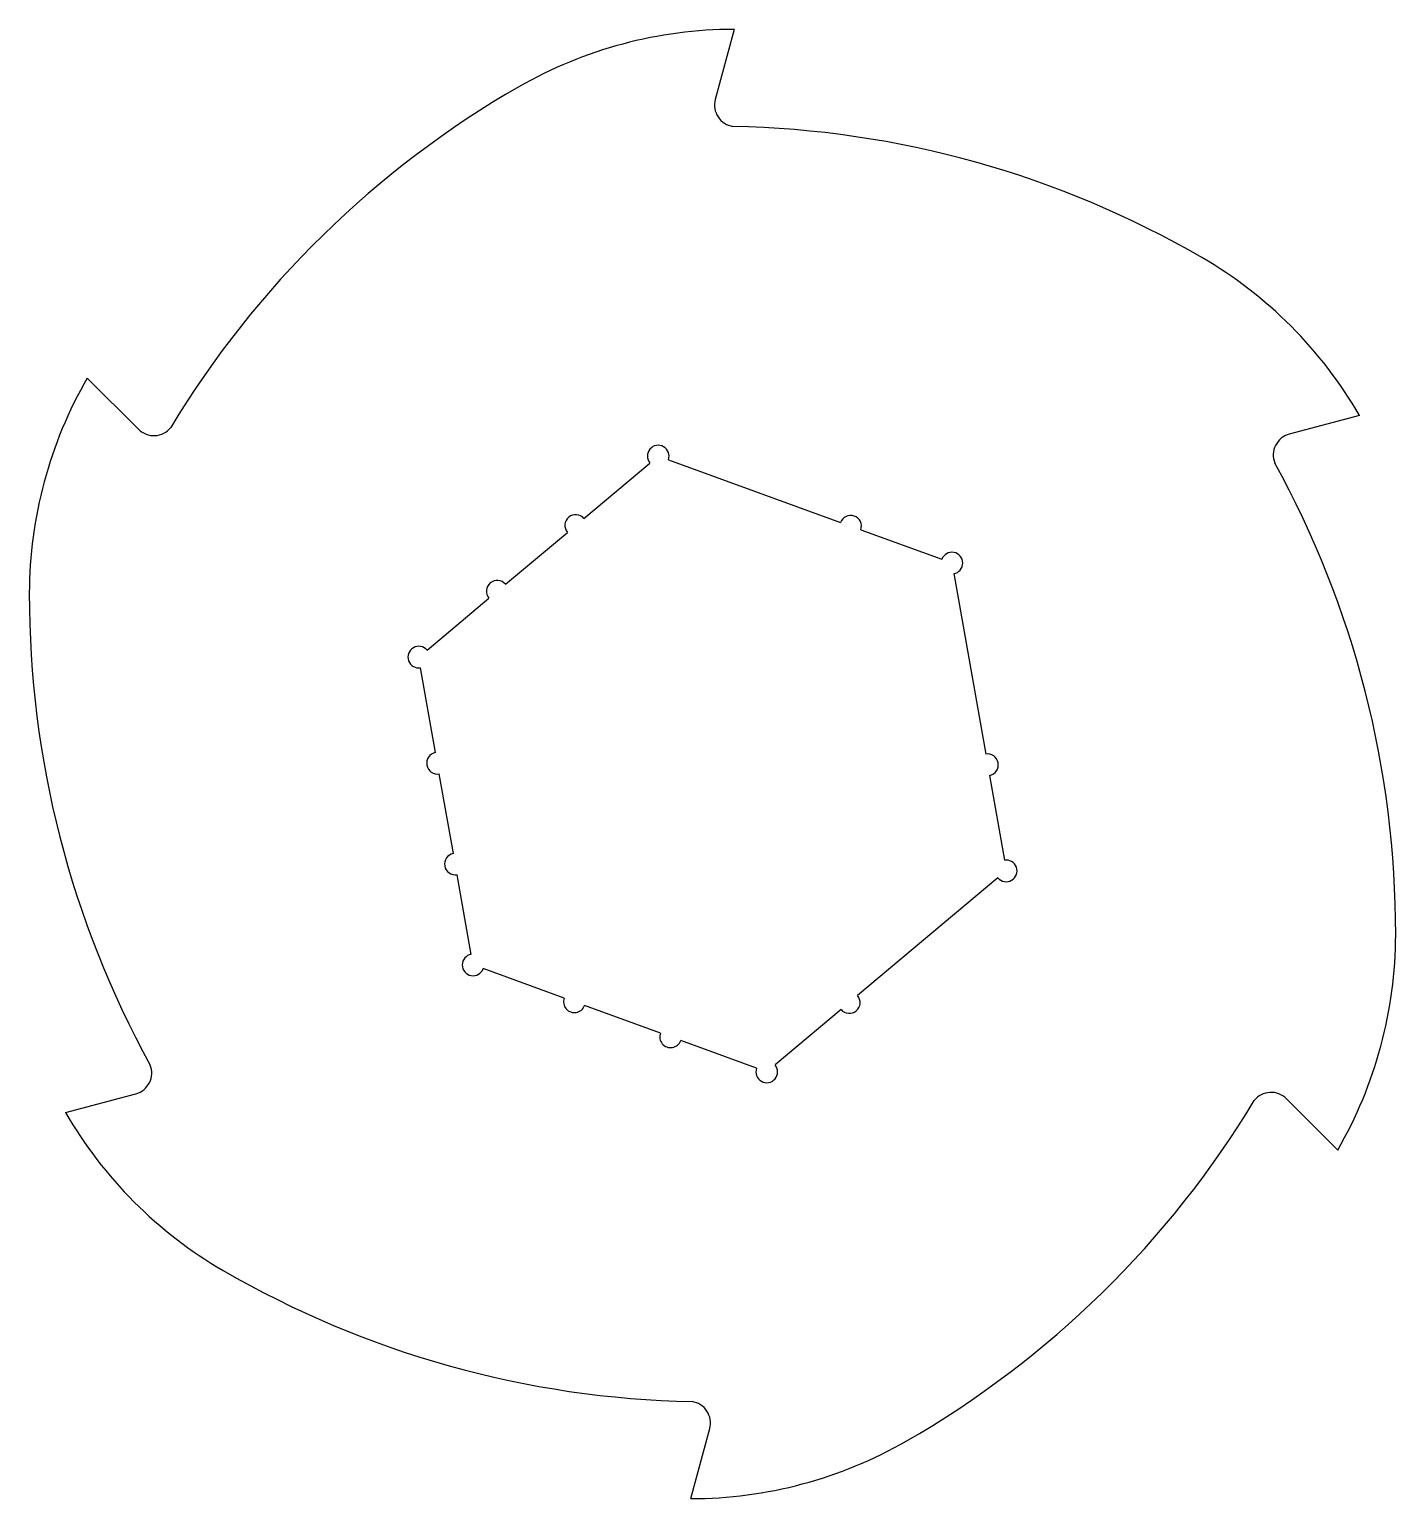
# Model space of a CAD drawing. Extents: x 292 to 419, y 294 to 430.
import ezdxf

# ---------------------------------------------------------------- set-up
doc = ezdxf.new("R2010")
doc.units = 0
doc.linetypes.add('SLD-CONTINUA', pattern=[0])
doc.layers.get('0').update_dxf_attribs({"linetype": 'CONTINUOUS'})

msp = doc.modelspace()

# ---------------------------------------------------------------- linework, layer by layer
at = {"color": 7, "linetype": 'SLD-CONTINUA'}
for p, q in [((357.41, 429.66), (355.67, 423.18)), ((297.55, 397.41), (302.3, 392.67)), ((415.27, 393.95), (408.78, 392.21)), ((343.51, 384.42), (349.62, 389.54)), ((351.33, 389.84), (367.25, 384.05)), ((369.13, 383.36), (376.63, 380.64)), ((336.25, 378.33), (341.98, 383.13)), ((377.74, 379.31), (380.69, 362.62)), ((329, 372.24), (334.72, 377.04)), ((329.79, 362.75), (328.4, 370.61)), ((331.43, 353.42), (330.13, 360.79)), ((381.03, 360.65), (382.42, 352.79)), ((333.08, 344.09), (331.78, 351.45)), ((381.82, 351.16), (368.84, 340.27)), ((341.69, 340.04), (334.19, 342.77)), ((350.59, 336.8), (343.57, 339.35)), ((367.31, 338.98), (361.2, 333.86)), ((359.49, 333.56), (352.47, 336.11)), ((295.55, 329.45), (302.04, 331.19)), ((413.27, 325.99), (408.52, 330.73)), ((353.41, 293.74), (355.15, 300.22))]:
    msp.add_line(p, q, dxfattribs=at)
for centre, radius, start, end in [((357.41, 389.66), 40, 90, 119.8795), ((382.32, 346.31), 90, 119.8795, 148.8717), ((357.6, 422.66), 2, 165, 261.4378), ((355.53, 330.7), 90, 59.8795, 88.8717), ((380.63, 373.95), 40, 30, 59.8795), ((332.19, 377.41), 40, 150, 179.8795), ((303.71, 394.08), 2, 225, 321.4378), ((409.3, 390.28), 2, 105, 201.4378), ((350.39, 390.19), 1, 340, 220), ((328.63, 346.09), 90, 359.8795, 28.8717), ((342.75, 383.77), 1, 40, 220), ((368.19, 383.7), 1, 340, 160), ((377.57, 380.29), 1, 280, 160), ((335.49, 377.68), 1, 40, 220), ((382.19, 377.31), 90, 179.8795, 208.8717), ((328.23, 371.59), 1, 40, 280), ((329.96, 361.77), 1, 100, 280), ((380.86, 361.63), 1, 280, 100), ((331.61, 352.44), 1, 100, 280), ((382.59, 351.81), 1, 220, 100), ((378.63, 345.99), 40, 330, 359.8795), ((333.25, 343.11), 1, 100, 340), ((342.63, 339.7), 1, 160, 340), ((368.07, 339.63), 1, 220, 40), ((351.53, 336.46), 1, 160, 340), ((301.52, 333.12), 2, 285, 21.4378), ((360.43, 333.21), 1, 160, 40), ((328.5, 377.09), 90, 299.8795, 328.8717), ((407.11, 329.32), 2, 45, 141.4378), ((330.19, 349.45), 40, 210, 239.8795), ((355.29, 392.7), 90, 239.8795, 268.8717), ((353.22, 300.74), 2, 345, 81.4378), ((353.41, 333.74), 40, 270, 299.8795)]:
    msp.add_arc(centre, radius, start, end, dxfattribs=at)

doc.saveas('drawing.dxf')
